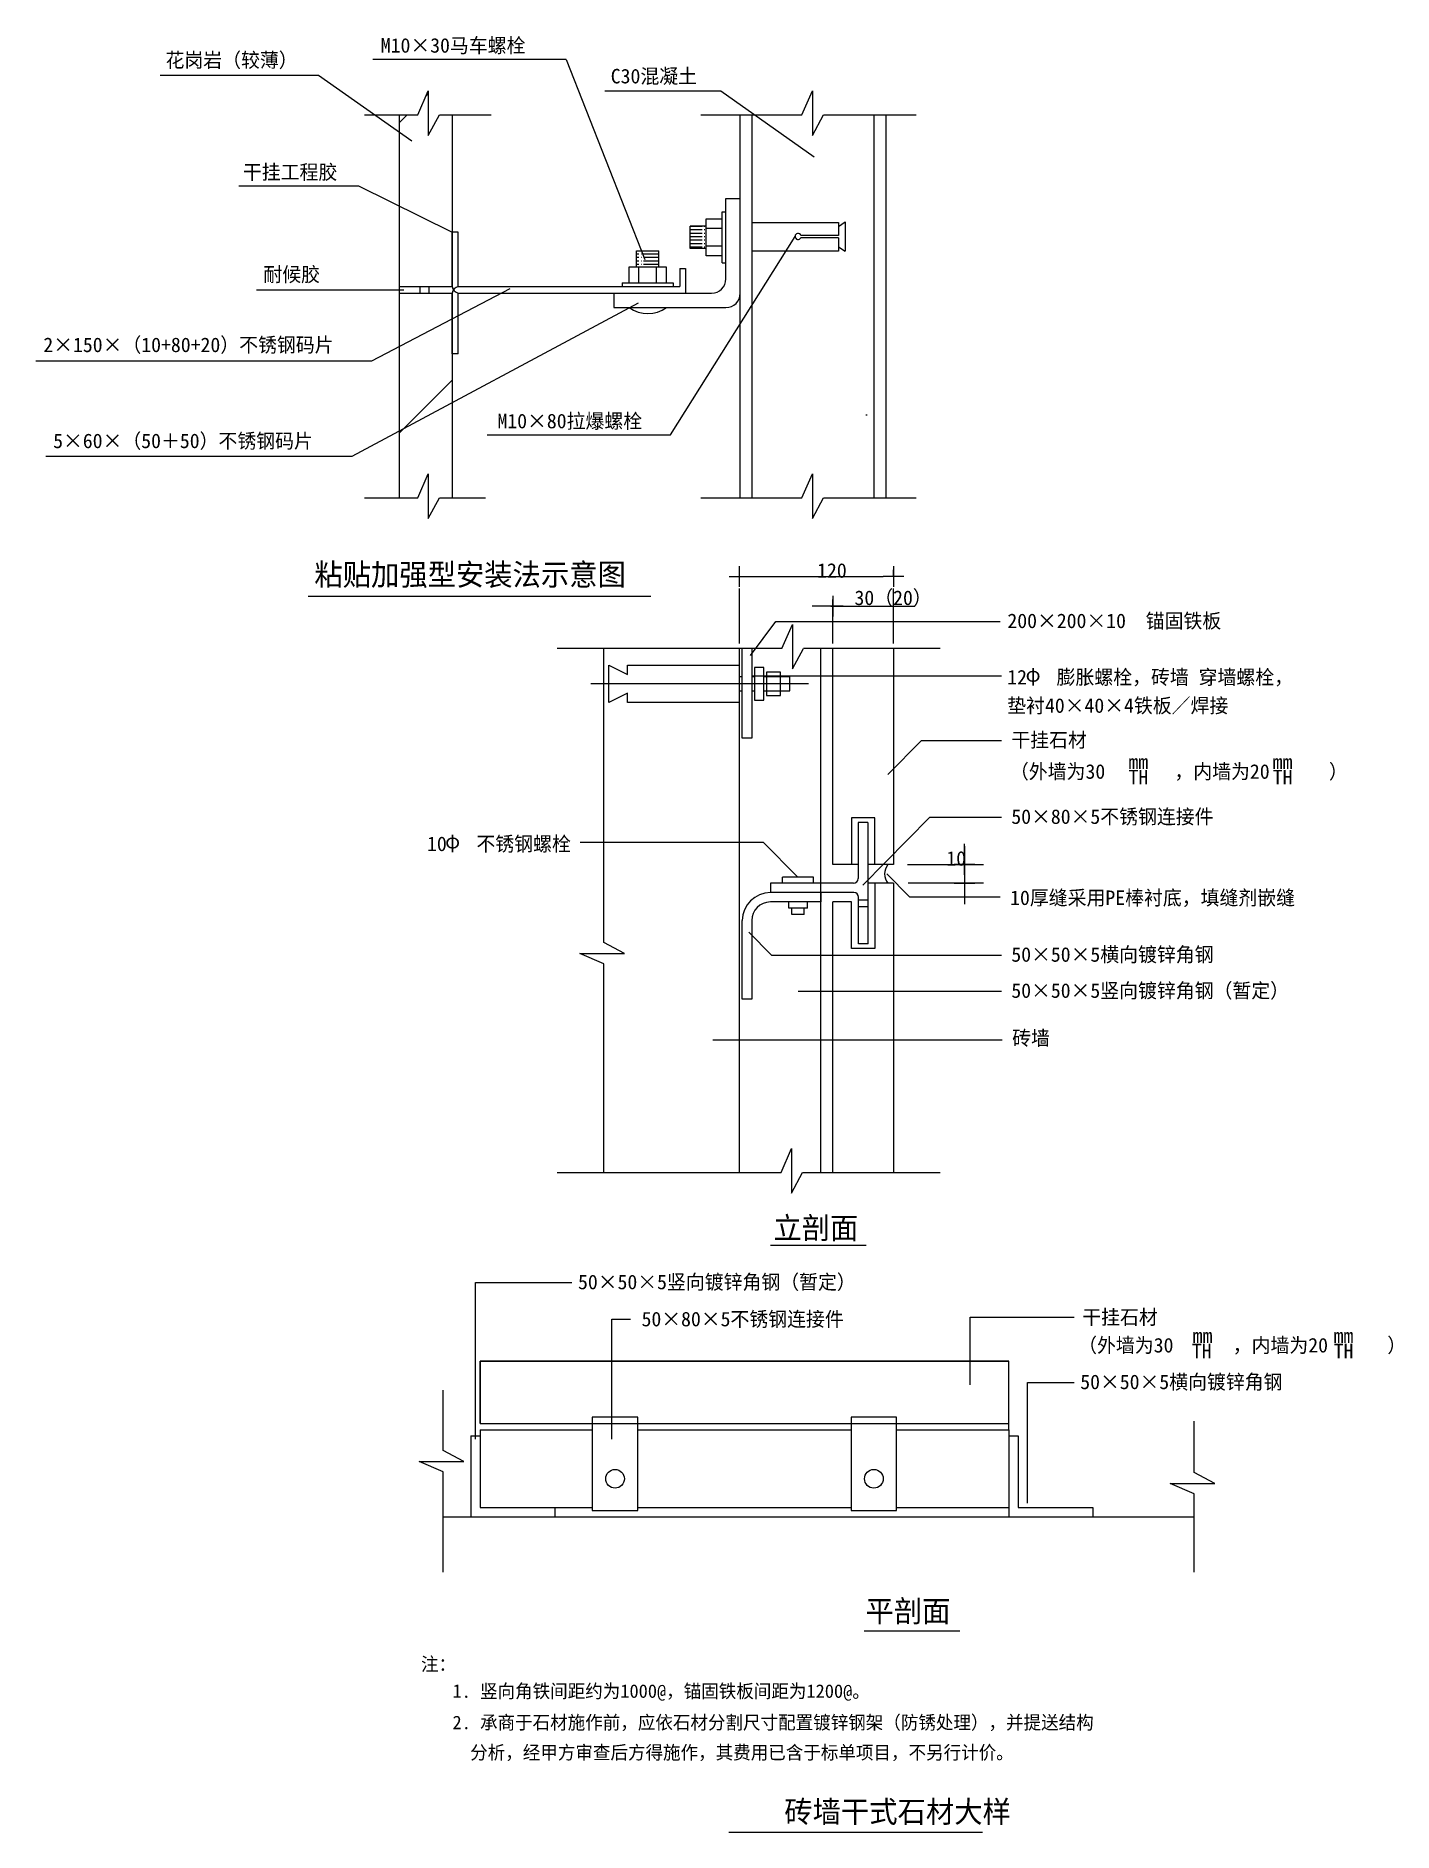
# Model space of a CAD drawing. Header units: metres. Extents: x 3971 to 5933, y 2922 to 5520.
import ezdxf

# ---------------------------------------------------------------- set-up
doc = ezdxf.new("R2010")
doc.units = ezdxf.units.M
for name, color, linetype in [('212', 2, 'Continuous'), ('BLK', 7, 'Continuous'), ('Dim', 3, 'Continuous'), ('DW', 3, 'Continuous'), ('EX', 2, 'Continuous'), ('H4', 4, 'Continuous'), ('HAT', 41, 'Continuous'), ('I-TEXT', 7, 'Continuous'), ('I-TXT', 2, 'Continuous'), ('OL', 9, 'Continuous'), ('PUB_TEXT', 7, 'Continuous')]:
    doc.layers.add(name, color=color, linetype=linetype)

# ---------------------------------------------------------------- blocks, each defined once
blk = doc.blocks.new('DIMTCK')
for p, q in [((1, 0), (-1, 0)), ((0, 1), (0, -1))]:
    blk.add_line(p, q)

msp = doc.modelspace()

# ---------------------------------------------------------------- hatches: boundary and pattern name
h = msp.add_hatch()
h.set_pattern_fill('ANSI31', scale=100)
h.paths.add_polyline_path([(4573.09, 5405.75), (4554.57, 5405.75), (4538.43, 5376.1), (4538.43, 5440.5), (4523.27, 5405.75), (4496.45, 5405.75), (4496.45, 5157.72), (4565.82, 5157.72), (4573.09, 5157.72), (4573.09, 5236.27)])
h.paths.add_polyline_path([(4573.09, 5147.94), (4565.82, 5147.94), (4496.45, 5147.94), (4496.45, 4852.01), (4523.27, 4852.01), (4538.43, 4886.76), (4538.43, 4822.35), (4554.57, 4852.01), (4573.09, 4852.01)])
h = msp.add_hatch()
h.set_pattern_fill('AR-SAND', scale=20)
h.paths.add_polyline_path([(5006.02, 4852.01), (5078.66, 4852.01), (5093.83, 4886.76), (5093.83, 4822.35), (5109.96, 4852.01), (5182.81, 4852.01), (5182.81, 5405.75), (5109.96, 5405.75), (5093.83, 5376.1), (5093.83, 5440.5), (5078.66, 5405.75), (5006.02, 5405.75), (5006.02, 5250.15), (5131.68, 5250.15), (5131.68, 5244.4), (5141.12, 5250.96), (5141.12, 5208.65), (5131.68, 5215.21), (5131.68, 5208.65), (5006.02, 5208.65)])
h = msp.add_hatch()
h.set_pattern_fill('ACAD_ISO04W100')
h.paths.add_polyline_path([(4916.94, 5212.53), (4940.03, 5212.53), (4940.03, 5245.03), (4916.94, 5245.03)])
h = msp.add_hatch()
h.set_pattern_fill('ACAD_ISO04W100')
h.paths.add_polyline_path([(4839.34, 5209.42), (4839.34, 5186.32), (4871.84, 5186.32), (4871.84, 5209.42)])

# ---------------------------------------------------------------- linework, layer by layer
for p, q in [((4737.93, 5486.02), (4458.26, 5486.02)), ((4737.93, 5486.02), (4851.68, 5196.9)), ((4150.9, 5463.42), (4379.54, 5463.42)), ((4379.54, 5463.42), (4514.42, 5368.27)), ((4523.27, 5405.75), (4538.43, 5440.5)), ((4538.43, 5440.5), (4538.43, 5376.1)), ((4793.71, 5440.52), (4961.25, 5440.52)), ((4961.25, 5440.52), (5096.13, 5345.37)), ((5078.66, 5405.75), (5093.83, 5440.5)), ((5093.83, 5440.5), (5093.83, 5376.1)), ((4445.99, 5405.75), (4523.27, 5405.75)), ((4496.45, 5405.75), (4496.45, 4852.01)), ((4538.43, 5376.1), (4554.57, 5405.75)), ((4554.57, 5405.75), (4629.32, 5405.75)), ((4573.09, 5405.75), (4573.09, 5157.72)), ((4932.66, 5405.75), (5078.66, 5405.75)), ((4988.98, 5405.75), (4988.98, 4852.01)), ((5006.02, 5405.75), (5006.02, 4852.01)), ((5093.83, 5376.1), (5109.96, 5405.75)), ((5109.96, 5405.75), (5243.6, 5405.75)), ((5182.81, 5405.75), (5182.81, 4852.01)), ((5199.85, 5405.75), (5199.85, 4852.01)), ((4264.27, 5303.21), (4437.41, 5303.21)), ((4437.41, 5303.21), (4573.09, 5236.27)), ((4968.64, 5285.16), (4987.77, 5285.16)), ((4968.64, 5168.74), (4968.64, 5285.16)), ((4989.43, 5147.94), (4989.43, 5285.16)), ((4940.03, 5255.36), (4963.22, 5255.36)), ((4940.03, 5202.2), (4940.03, 5255.36)), ((4963.22, 5265.71), (4968.64, 5265.71)), ((4963.22, 5191.85), (4963.22, 5265.71)), ((5006.02, 5250.15), (5131.68, 5250.15)), ((5131.68, 5244.4), (5141.12, 5250.96)), ((5131.68, 5250.15), (5131.68, 5231.61)), ((5141.12, 5250.96), (5141.12, 5208.65)), ((4581.75, 5236.27), (4573.09, 5236.27)), ((4573.09, 5157.72), (4573.09, 5236.27)), ((4581.75, 5157.72), (4581.75, 5236.27)), ((4888.41, 4943.19), (5068.64, 5230.02)), ((4940.03, 5245.03), (4916.94, 5245.03)), ((4916.94, 5212.53), (4916.94, 5245.03)), ((4963.22, 5241.49), (4940.03, 5241.49)), ((5131.68, 5228.29), (5077.13, 5228.29)), ((5131.68, 5231.61), (5077.21, 5231.61)), ((5131.68, 5228.29), (5131.68, 5208.65)), ((4839.34, 5186.32), (4839.34, 5209.42)), ((4839.34, 5209.42), (4871.84, 5209.42)), ((4871.84, 5186.32), (4871.84, 5209.42)), ((4940.03, 5212.53), (4916.94, 5212.53)), ((4963.22, 5216.07), (4940.03, 5216.07)), ((4963.22, 5202.2), (4940.03, 5202.2)), ((5131.68, 5208.65), (5006.02, 5208.65)), ((5131.68, 5215.21), (5141.12, 5208.65)), ((4829.01, 5163.14), (4829.01, 5186.32)), ((4829.01, 5186.32), (4882.17, 5186.32)), ((4842.88, 5163.14), (4842.88, 5186.32)), ((4868.3, 5163.14), (4868.3, 5186.32)), ((4882.17, 5186.32), (4882.17, 5163.14)), ((4902.2, 5183.65), (4910.45, 5183.65)), ((4902.2, 5183.65), (4902.2, 5157.72)), ((4910.45, 5183.65), (4910.45, 5147.94)), ((4963.22, 5191.85), (4968.64, 5191.85)), ((4289.87, 5153.07), (4503.03, 5153.07)), ((4456.66, 5050.19), (4656.99, 5154.92)), ((4496.45, 5157.72), (4565.82, 5157.72)), ((4496.45, 5147.94), (4565.82, 5147.94)), ((4526.02, 5157.72), (4526.02, 5147.94)), ((4538.98, 5157.72), (4538.98, 5147.94)), ((4565.82, 5157.72), (4573.09, 5157.72)), ((4565.82, 5147.94), (4573.09, 5147.94)), ((4573.09, 5147.94), (4573.09, 4852.01)), ((4573.09, 5060.14), (4573.09, 5147.94)), ((4581.75, 5157.72), (4902.2, 5157.72)), ((4581.75, 5147.94), (4902.2, 5147.94)), ((4581.75, 5060.14), (4581.75, 5147.94)), ((4806.61, 5147.94), (4806.61, 5127.15)), ((4806.61, 5147.94), (4947.84, 5147.94)), ((4818.66, 5163.14), (4892.52, 5163.14)), ((4818.66, 5163.14), (4818.66, 5157.72)), ((4892.52, 5163.14), (4892.52, 5157.72)), ((4428.5, 4912.43), (4842.49, 5134.02)), ((4806.61, 5127.15), (4968.64, 5127.15)), ((3971.11, 5050.19), (4456.66, 5050.19)), ((4581.75, 5060.14), (4573.09, 5060.14)), ((4623.55, 4943.19), (4888.41, 4943.19)), ((3985.6, 4912.43), (4428.5, 4912.43)), ((4523.27, 4852.01), (4538.43, 4886.76)), ((4538.43, 4886.76), (4538.43, 4822.35)), ((5078.66, 4852.01), (5093.83, 4886.76)), ((5093.83, 4886.76), (5093.83, 4822.35)), ((4445.99, 4852.01), (4523.27, 4852.01)), ((4538.43, 4822.35), (4554.57, 4852.01)), ((4554.57, 4852.01), (4621.23, 4852.01)), ((4932.66, 4852.01), (5078.66, 4852.01)), ((5093.83, 4822.35), (5109.96, 4852.01)), ((5109.96, 4852.01), (5243.6, 4852.01)), ((5049.71, 4634.32), (5064.88, 4669.07)), ((5064.88, 4669.07), (5064.88, 4604.67)), ((5064.88, 4604.67), (5081.01, 4634.32)), ((4821.98, 4193.14), (4792.34, 4208.92)), ((4757.58, 4193.14), (4821.98, 4193.14)), ((4792.33, 4177.97), (4757.58, 4193.14)), ((5048.38, 3876.07), (5063.58, 3910.91)), ((5063.58, 3910.91), (5063.58, 3846.5)), ((5063.58, 3846.5), (5079.67, 3876.07)), ((5033.11, 3771.37), (5171.43, 3771.37)), ((4559.92, 3443.33), (4525.17, 3458.5)), ((4525.17, 3458.5), (4589.58, 3458.5)), ((4589.58, 3458.5), (4559.93, 3474.29)), ((5675.49, 3426.58), (5645.71, 3442.45)), ((5645.71, 3411.47), (5611.08, 3426.58)), ((5611.08, 3426.58), (5675.49, 3426.58)), ((5168.41, 3213.35), (5306.73, 3213.35))]:
    msp.add_line(p, q)
for centre, radius, start, end in [((5073.07, 5230.06), 4.43, 20.51, 336.44), ((4584.73, 5146.35), 11.75, 104.68, 172.23), ((4584.73, 5159.31), 11.75, 187.77, 255.32), ((4947.84, 5168.74), 20.79, 270, 0), ((4968.64, 5147.94), 20.79, 270, 0), ((4855.98, 5164.86), 46.42, 234.34, 305.66)]:
    msp.add_arc(centre, radius, start, end)
at = {"layer": 'Dim'}
for p, q in [((4988.41, 4738.1), (4988.41, 4748.09)), ((5003.41, 4738.09), (5196.16, 4738.09)), ((5211.16, 4738.1), (5211.16, 4748.09)), ((4364.62, 4709.89), (4860.3, 4709.89)), ((4988.41, 4641.41), (4988.41, 4721.04)), ((5123.41, 4641.41), (5123.41, 4705.24)), ((5123.41, 4695.3), (5123.41, 4705.24)), ((5211.16, 4641.41), (5211.16, 4721.04)), ((5211.16, 4695.3), (5211.16, 4705.24)), ((5108.41, 4695.24), (5093.41, 4695.24)), ((5120.22, 4695.24), (5239.02, 4695.24)), ((5226.16, 4695.24), (5241.16, 4695.24)), ((5313.52, 4336.57), (5313.52, 4351.57)), ((5313.52, 4348.3), (5313.52, 4268.47)), ((5231.41, 4321.57), (5341.29, 4321.57)), ((5313.46, 4321.57), (5303.52, 4321.57)), ((5341.29, 4294.57), (5232.25, 4294.57)), ((5313.46, 4294.57), (5303.52, 4294.57)), ((5313.52, 4279.57), (5313.52, 4264.57)), ((4973.12, 2922.41), (5339.65, 2922.41))]:
    msp.add_line(p, q, dxfattribs=at)
at = {"layer": 'DW'}
for p, q in [((4988.41, 3876.07), (4988.41, 4634.32)), ((4559.97, 3378.31), (5645.71, 3378.31))]:
    msp.add_line(p, q, dxfattribs=at)
at = {"layer": 'EX'}
for p, q in [((4992.46, 4504.49), (4992.46, 4634.32)), ((5005.96, 4634.32), (5005.96, 4504.49)), ((4799.41, 4609.98), (4826.41, 4596.48)), ((4799.41, 4555.98), (4799.41, 4609.98)), ((4826.41, 4596.48), (4826.41, 4609.98)), ((4826.41, 4609.98), (4988.41, 4609.98)), ((5023.51, 4606.6), (5010.01, 4606.6)), ((5010.01, 4606.6), (5010.01, 4559.35)), ((5023.51, 4559.35), (5023.51, 4606.6)), ((5027.56, 4599.85), (5027.56, 4566.1)), ((5047.81, 4599.85), (5027.56, 4599.85)), ((5047.81, 4566.1), (5047.81, 4599.85)), ((5088.31, 4582.98), (4773.39, 4582.98)), ((4992.46, 4593.1), (4988.41, 4593.1)), ((4988.41, 4572.85), (4992.46, 4572.85)), ((5010.01, 4593.1), (5005.96, 4593.1)), ((5005.96, 4572.85), (5010.01, 4572.85)), ((5047.81, 4593.1), (5023.51, 4593.1)), ((5023.51, 4572.85), (5047.81, 4572.85)), ((5061.31, 4593.1), (5047.81, 4593.1)), ((5047.81, 4572.85), (5061.31, 4572.85)), ((5061.31, 4572.85), (5061.31, 4593.1)), ((4826.41, 4569.48), (4799.41, 4555.98)), ((4826.41, 4555.98), (4826.41, 4569.48)), ((4988.41, 4555.98), (4826.41, 4555.98)), ((5010.01, 4559.35), (5023.51, 4559.35)), ((5027.56, 4566.1), (5047.81, 4566.1)), ((5005.96, 4504.49), (4992.46, 4504.49)), ((5159.86, 4382.32), (5159.86, 4301.32)), ((5174.04, 4382.32), (5159.86, 4382.32)), ((5174.04, 4382.32), (5174.04, 4206.82)), ((5032.96, 4294.57), (5032.96, 4281.07)), ((5153.11, 4294.57), (5032.96, 4294.57)), ((5184.16, 4294.57), (5174.04, 4294.57)), ((5153.79, 4281.07), (5032.96, 4281.07)), ((5105.85, 4267.57), (5032.96, 4267.57)), ((5105.85, 4281.07), (5105.85, 4267.57)), ((5160.54, 4206.82), (5160.54, 4274.32)), ((5160.54, 4270.62), (5174.04, 4270.62)), ((5174.04, 4260.6), (5160.54, 4260.6)), ((5174.04, 4260.6), (5160.54, 4260.6)), ((4992.46, 4127.23), (4992.46, 4240.57)), ((5005.96, 4240.57), (5005.96, 4127.23)), ((5174.19, 4206.82), (5160.54, 4206.82)), ((5005.96, 4127.23), (4992.46, 4127.23))]:
    msp.add_line(p, q, dxfattribs=at)
for centre, radius, start, end in [((5220.5, 4308.07), 22.32, 142.78, 217.22), ((5153.11, 4301.32), 6.75, 270, 0), ((5032.96, 4240.57), 40.5, 90, 180), ((5032.96, 4240.57), 27, 90, 180), ((5153.79, 4274.32), 6.75, 0, 90)]:
    msp.add_arc(centre, radius, start, end, dxfattribs=at)
at = {"layer": 'H4'}
for p, q in [((5049.71, 4634.32), (4724.84, 4634.32)), ((4792.34, 4208.92), (4792.34, 4634.32)), ((5278.3, 4634.32), (5081.01, 4634.32)), ((4792.34, 3876.07), (4792.33, 4177.97)), ((4724.84, 3876.07), (5048.38, 3876.07)), ((5079.67, 3876.07), (5278.3, 3876.07)), ((4559.93, 3474.29), (4559.97, 3561.32)), ((5645.71, 3442.45), (5645.71, 3516.49)), ((4559.97, 3298.27), (4559.92, 3443.33)), ((5645.71, 3298.27), (5645.71, 3411.47))]:
    msp.add_line(p, q, dxfattribs=at)
at = {"layer": 'HAT'}
for p, q in [((4613.48, 3513.31), (4613.48, 3603.31)), ((5377.55, 3504.31), (5377.55, 3603.31))]:
    msp.add_line(p, q, dxfattribs=at)
msp.add_lwpolyline([(4613.48, 3513.31), (5377.55, 3513.31), (5377.55, 3603.31), (4613.48, 3603.31)], close=True, dxfattribs=at)
at = {"layer": 'I-TEXT'}
for p, q in [((5004.48, 4624.04), (5041.06, 4673.07)), ((5041.06, 4673.07), (5365.37, 4673.07)), ((5005.96, 4594.81), (5367.15, 4594.81)), ((5202.99, 4451.69), (5251.64, 4500.88)), ((5251.64, 4500.88), (5367.15, 4500.88)), ((5166.91, 4292.01), (5263.8, 4389.98)), ((5263.8, 4389.98), (5367.15, 4389.98)), ((5023.21, 4353.4), (4757.9, 4353.4)), ((5071.86, 4304.21), (5023.21, 4353.4)), ((5201.21, 4308.2), (5234.17, 4274.86)), ((5234.17, 4274.86), (5365.37, 4274.86)), ((5001.69, 4223.9), (5034.64, 4190.59)), ((5034.64, 4190.59), (5367.15, 4190.59)), ((5073.34, 4138.39), (5367.15, 4138.39)), ((4949.57, 4068.39), (5368.08, 4068.39)), ((4606.77, 3490.51), (4606.77, 3717.01)), ((4606.77, 3717.01), (4745.8, 3717.01)), ((4803.92, 3490.51), (4803.92, 3664.37)), ((4803.92, 3664.37), (4830.93, 3664.37)), ((5321.86, 3667.15), (5472.2, 3667.15)), ((5321.86, 3569.03), (5321.86, 3667.15)), ((5404.94, 3398.31), (5404.94, 3572.53)), ((5404.94, 3572.53), (5472.2, 3572.53))]:
    msp.add_line(p, q, dxfattribs=at)
at = {"layer": 'OL'}
for p, q in [((5105.85, 3876.07), (5105.85, 4634.32)), ((5123.41, 4321.57), (5123.41, 4634.32)), ((5211.16, 4634.32), (5211.16, 4321.57)), ((5150.41, 4389.07), (5150.41, 4321.57)), ((5184.16, 4389.07), (5150.41, 4389.07)), ((5184.16, 4321.57), (5184.16, 4389.07)), ((5159.86, 4321.57), (5123.41, 4321.57)), ((5211.16, 4321.57), (5174.04, 4321.57)), ((5095.49, 4303.57), (5050.49, 4303.57)), ((5050.49, 4294.57), (5050.49, 4303.57)), ((5095.49, 4294.57), (5095.49, 4303.57)), ((5184.16, 4294.57), (5184.16, 4200.07)), ((5211.16, 4294.57), (5184.16, 4294.57)), ((5211.16, 4294.57), (5211.16, 3876.07)), ((5059.49, 4258.57), (5059.49, 4267.57)), ((5086.49, 4258.57), (5086.49, 4267.57)), ((5123.41, 3876.07), (5123.41, 4267.57)), ((5150.41, 4267.57), (5123.41, 4267.57)), ((5150.41, 4200.07), (5150.41, 4267.57)), ((5086.49, 4258.57), (5059.49, 4258.57)), ((5063.99, 4249.57), (5063.99, 4258.57)), ((5081.99, 4249.57), (5063.99, 4249.57)), ((5081.99, 4249.57), (5081.99, 4258.57)), ((5184.16, 4200.07), (5150.41, 4200.07)), ((4613.48, 3603.31), (5377.55, 3603.31)), ((4613.48, 3513.31), (5377.55, 3513.31)), ((4599.98, 3495.31), (4599.98, 3378.31)), ((4599.98, 3495.31), (4613.48, 3495.31)), ((4613.48, 3504.31), (4613.48, 3391.81)), ((4613.48, 3504.31), (4775.48, 3504.31)), ((4841.34, 3504.31), (5149.7, 3504.31)), ((5215.55, 3504.31), (5377.55, 3504.31)), ((5377.55, 3504.31), (5377.55, 3378.31)), ((5377.55, 3495.31), (5391.05, 3495.31)), ((5391.05, 3495.31), (5391.05, 3391.81)), ((4613.48, 3391.81), (4721.48, 3391.81)), ((4721.48, 3391.81), (4721.48, 3378.31)), ((4721.48, 3391.81), (4775.48, 3391.81)), ((4841.34, 3391.81), (5149.7, 3391.81)), ((5215.55, 3391.81), (5377.55, 3391.81)), ((5391.05, 3391.81), (5499.05, 3391.81)), ((5391.05, 3391.81), (5499.05, 3391.81)), ((5499.05, 3391.81), (5499.05, 3378.31))]:
    msp.add_line(p, q, dxfattribs=at)
for points in [[(4775.48, 3387.31), (4841.34, 3387.31), (4841.34, 3522.31), (4775.48, 3522.31)], [(5149.7, 3387.31), (5215.55, 3387.31), (5215.55, 3522.31), (5149.7, 3522.31)]]:
    msp.add_lwpolyline(points, close=True, dxfattribs=at)
for centre in [(4808.41, 3433.4), (5182.62, 3433.4)]:
    msp.add_circle(centre, 13.5, dxfattribs=at)

# ---------------------------------------------------------------- block references
at = {"layer": 'Dim', "xscale": 15, "yscale": 15, "zscale": 15}
for p, rotation in [((4988.41, 4738.09), 180), ((5211.16, 4695.24), 180), ((5313.52, 4321.57), 270), ((5313.52, 4294.57), 90)]:
    msp.add_blockref('DIMTCK', p, dxfattribs=dict(at, rotation=rotation))
for p in [(5211.16, 4738.09), (5123.41, 4695.24)]:
    msp.add_blockref('DIMTCK', p, dxfattribs=at)

# ---------------------------------------------------------------- texts
at = {"layer": '212'}
for p in [(5402.03, 4586.1), (4562.74, 4345.02)]:
    msp.add_text('φ', height=21, dxfattribs=at).set_placement(p)
at = {"layer": 'BLK'}
for s, p in [('立剖面', (5037.38, 3780.37)), ('平剖面', (5170.58, 3226.19))]:
    msp.add_text(s, height=31.5, dxfattribs=at).set_placement(p)
at = {"layer": 'Dim', "char_height": 21, "attachment_point": 1}
for s, insert in [('\\A1;120', (5100.56, 4757.45)), ('\\A1;30（20）', (5154.58, 4717.98)), ('\\A1;10', (5287.43, 4341.08))]:
    msp.add_mtext(s, dxfattribs=dict(at, insert=insert))
at = {"layer": 'I-TEXT'}
for s, height, p in [('200×200×10  锚固铁板', 21, (5375.69, 4663.64)), ('12   膨胀螺栓，砖墙 穿墙螺栓，', 21, (5375.43, 4582.21)), ('垫衬40×40×4铁板／焊接', 21, (5375.43, 4541.12)), ('干挂石材', 21, (5381.37, 4491.4)), ('（外墙为30       ，内墙为20      ）', 21, (5379.35, 4445.75)), ('mm', 21, (5550.71, 4459.74)), ('mm', 21, (5759.23, 4459.74)), ('TH', 21, (5550.85, 4437.54)), ('TH', 21, (5759.37, 4437.54)), ('50×80×5不锈钢连接件', 21, (5381.37, 4380.5)), ('10   不锈钢螺栓', 21, (4536.56, 4341.16)), ('10厚缝采用PE棒衬底，填缝剂嵌缝', 21, (5379.59, 4263.17)), ('50×50×5横向镀锌角钢', 21, (5381.37, 4181.11)), ('50×50×5竖向镀锌角钢（暂定）', 21, (5381.37, 4128.91)), ('砖墙', 21, (5382.64, 4060.24)), ('50×50×5竖向镀锌角钢（暂定）', 21, (4754.87, 3707.47)), ('50×80×5不锈钢连接件', 21, (4846.73, 3653.84)), ('干挂石材', 21, (5483.89, 3656.62)), ('（外墙为30      ，内墙为20      ）', 21, (5478.03, 3616.03)), ('mm', 21, (5643.52, 3629.91)), ('mm', 21, (5847.3, 3629.91)), ('TH', 21, (5642.47, 3607.71)), ('TH', 21, (5847.45, 3607.71)), ('50×50×5横向镀锌角钢', 21, (5481.03, 3562.99)), ('注：', 19.5, (4527.83, 3155.61)), ('1. 竖向角铁间距约为1000@，锚固铁板间距为1200@。', 19.5, (4573.42, 3116.57)), ('2. 承商于石材施作前，应依石材分割尺寸配置镀锌钢架（防锈处理），并提送结构', 19.5, (4573.42, 3071.2)), ('分析，经甲方审查后方得施作，其费用已含于标单项目，不另行计价。', 19.5, (4598.99, 3027.77))]:
    msp.add_text(s, height=height, dxfattribs=at).set_placement(p)
at = {"layer": 'I-TXT'}
msp.add_text('砖墙干式石材大样', height=31.5, dxfattribs=at).set_placement((5053.15, 2936.18))
at = {"layer": 'PUB_TEXT'}
for s, height, p in [('M10×30马车螺栓', 21, (4469.68, 5495.86)), ('花岗岩（较薄）', 21, (4158.47, 5474.68)), ('C30混凝土', 21, (4802.2, 5451.41)), ('干挂工程胶', 21, (4270.35, 5312.67)), ('耐候胶', 21, (4299.92, 5164.72)), ('2×150×（10+80+20）不锈钢码片', 21, (3981.81, 5062.82)), ('M10×80拉爆螺栓', 21, (4638.38, 4952.59)), ('5×60×（50＋50）不锈钢码片', 21, (3996.02, 4923.93)), ('粘贴加强型安装法示意图', 31.5, (4373.64, 4725.32))]:
    msp.add_text(s, height=height, dxfattribs=at).set_placement(p)

doc.saveas('drawing.dxf')
